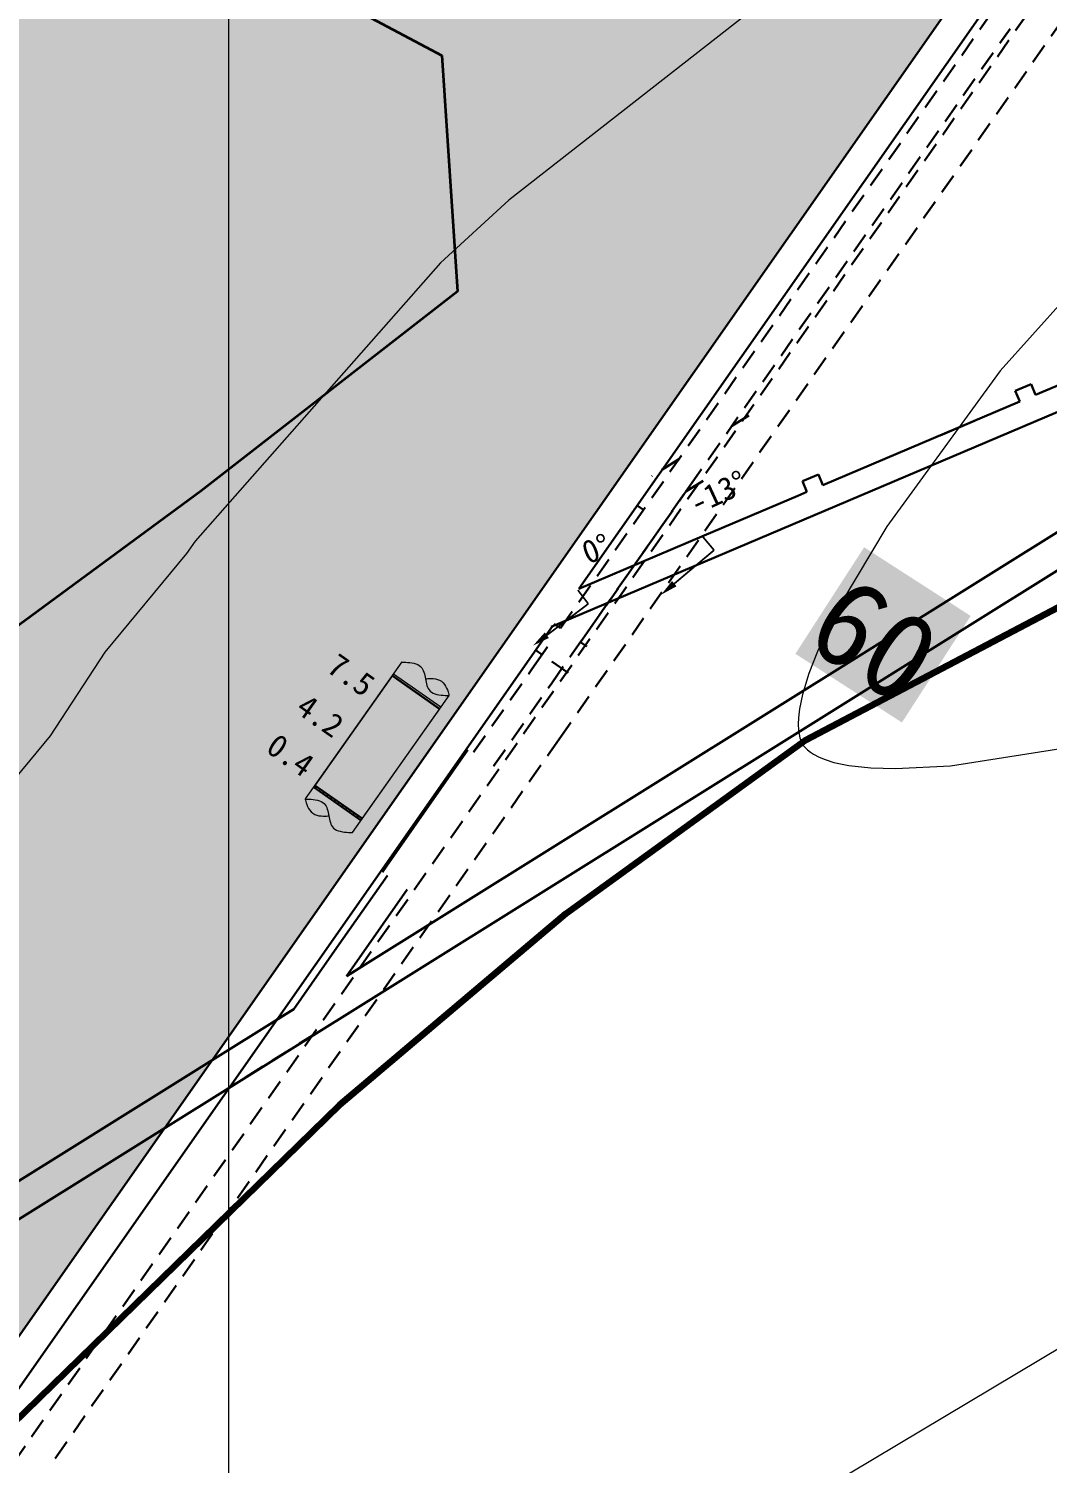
# Model space of a CAD drawing. Header units: inches. Extents: x 36473197 to 36486087, y 3899343 to 3911260.
# Drawn here: x 36479965.4 to 36480141.7, y 3904610.9 to 3904859.2 of the extents above; entities that cross this region are included whole.
import ezdxf

# ---------------------------------------------------------------- set-up
doc = ezdxf.new("R2010")
doc.units = ezdxf.units.IN
doc.header["$MEASUREMENT"] = 0
doc.linetypes.add('虚线', pattern=[0.0045, 0.00175, -0.001, 0.00175])
doc.layers.get('0').update_dxf_attribs({"lineweight": 0})
doc.layers.get('Defpoints').update_dxf_attribs({"lineweight": 0})
for name, color, linetype, lineweight in [('2022年生产接续', 7, 'Continuous', 0), ('4煤底板等值线', 7, 'Continuous', 0), ('4煤底板等值线注记', 7, 'Continuous', 0), ('向北背斜轴', 7, 'Continuous', 0), ('四盘区泄水巷设计', 7, 'Continuous', 0), ('四盘区辅运巷', 7, 'Continuous', 0), ('小柱状', 7, 'Continuous', 0), ('居民地', 7, 'Continuous', 0), ('巷道', 7, 'Continuous', 0), ('经纬网', 7, 'Continuous', 0), ('西区开拓设计', 7, 'Continuous', 0), ('采掘图', 7, 'Continuous', 0), ('采空区', 7, 'Continuous', 0)]:
    doc.layers.add(name, color=color, linetype=linetype, lineweight=lineweight)
doc.styles.add('仿宋', font='simfang.ttf')
doc.styles.add('宋体', font='SIMSUN.TTC')
doc.styles.add('黑体', font='simhei.ttf')
doc.dimstyles.get("Standard").update_dxf_attribs({"dimtxt": 30, "dimasz": 20, "dimexe": 0.18, "dimexo": 0.0625, "dimgap": 0.09, "dimtad": 1, "dimdec": 0, "dimzin": 0, "dimdsep": 46, "dimtxsty": '仿宋', "dimcen": 0.09, "dimclrd": 150, "dimclre": 150, "dimadec": 0, "dimazin": 0, "dimtfac": 1, "dimtdec": 0, "dimtofl": 0, "dimtmove": 0, "dimatfit": 3, "dimfxl": 1, "dimtolj": 1, "dimtzin": 0, "dimlwd": 0, "dimarcsym": 0})

# ---------------------------------------------------------------- blocks, each defined once
blk = doc.blocks.new('变坡点1_1_1_1')
for points in [[(-3.56, -8.61), (-4.75, -8.45)], [(-4.75, -8.45), (-4.55, -11.5), (-3.56, -8.61)]]:
    blk.add_hatch(color=0).paths.add_polyline_path(points, flags=17)
at = {"color": 0, "const_width": 0.3}
for points in [[(-4.16, -8.53), (-2.97, 0.39)], [(-2.97, 0.39), (0, 0)]]:
    blk.add_lwpolyline(points, dxfattribs=at)
blk = doc.blocks.new('*D204')
at = {"layer": 'Defpoints', "color": 0, "transparency": 16777216}
for p in [(36476925.52, 3911082.36), (36486060.15, 3904950.04), (36485936.09, 3904772.87)]:
    blk.add_point(p, dxfattribs=at)
at = {"layer": '四盘区辅运巷', "color": 150, "lineweight": -2, "transparency": 16777216}
for p, q in [((36476925.55, 3911082.41), (36477049.68, 3911259.68)), ((36485936.12, 3904772.92), (36486060.25, 3904950.19))]:
    blk.add_line(p, q, dxfattribs=at)
at = {"layer": '四盘区辅运巷', "color": 150, "lineweight": 0, "transparency": 16777216}
blk.add_line((36477065.96, 3911248.06), (36486043.76, 3904961.51), dxfattribs=at)
at = {"layer": '四盘区辅运巷', "color": 150, "transparency": 16777216}
for points in [[(36477067.87, 3911250.79), (36477064.05, 3911245.33), (36477049.58, 3911259.53)], [(36486045.68, 3904964.24), (36486041.85, 3904958.78), (36486060.15, 3904950.04)]]:
    blk.add_solid(points, dxfattribs=at)
at = {"layer": '四盘区辅运巷', "color": 0, "transparency": 16777216, "insert": (36481563.62, 3908117.29), "char_height": 30, "attachment_point": 5, "rotation": 324.9991, "style": '仿宋'}
blk.add_mtext('\\A1;1100', dxfattribs=at)

msp = doc.modelspace()

# ---------------------------------------------------------------- hatches: boundary and pattern name
at = {"layer": '4煤底板等值线注记', "true_color": 0xffffff}
msp.add_hatch(color=7, dxfattribs=at).paths.add_polyline_path([(36480098.11, 3904751.02), (36480110, 3904769.46), (36480128.44, 3904757.57), (36480116.55, 3904739.13)], flags=17)
at = {"layer": '小柱状'}
msp.add_hatch(color=7, dxfattribs=at).paths.add_polyline_path([(36480015, 3904728.31), (36480023.18, 3904722.55), (36480036.55, 3904741.5), (36480028.37, 3904747.27)], flags=17)
at = {"layer": '小柱状', "lineweight": 0}
h = msp.add_hatch(dxfattribs=at)
h.set_pattern_fill('细粒砂岩_1', color=256, scale=100, angle=-35, style=0, pattern_type=2)
h.set_pattern_definition([(145, (36480028.5835, 3904741.4096), (-0.344146, -0.49149), [0.007222, -0.592778]), (145, (36480028.5877, 3904741.4079), (-0.344146, -0.49149), [0.016, -0.584]), (145, (36480028.5903, 3904741.4073), (-0.344146, -0.49149), [0.021, -0.579]), (145, (36480028.59274, 3904741.4068), (-0.344146, -0.49149), [0.02552, -0.57448]), (145, (36480028.5944, 3904741.4069), (-0.344146, -0.49149), [0.02812, -0.57188]), (145, (36480028.596, 3904741.40696), (-0.344146, -0.49149), [0.03072, -0.56928]), (145, (36480028.59765, 3904741.40704), (-0.344146, -0.49149), [0.03332, -0.56668]), (145, (36480028.5992, 3904741.4072), (-0.344146, -0.49149), [0.035708, -0.564292]), (145, (36480028.6004, 3904741.40755), (-0.344146, -0.49149), [0.037246, -0.562754]), (145, (36480028.6016, 3904741.4079), (-0.344146, -0.49149), [0.038785, -0.561215]), (145, (36480028.6028, 3904741.4083), (-0.344146, -0.49149), [0.040323, -0.559677]), (145, (36480028.604, 3904741.4087), (-0.344146, -0.49149), [0.04186, -0.55814]), (145, (36480028.6052, 3904741.40906), (-0.344146, -0.49149), [9e-17, -0.6]), (145, (36480028.6052, 3904741.40906), (-0.344146, -0.49149), [0.0434, -0.5566]), (145, (36480028.6061, 3904741.40965), (-0.344146, -0.49149), [0.0442, -0.5558]), (145, (36480028.607, 3904741.41024), (-0.344146, -0.49149), [0.045, -0.555]), (145, (36480028.6079, 3904741.4108), (-0.344146, -0.49149), [0.0458, -0.5542]), (145, (36480028.6088, 3904741.4114), (-0.344146, -0.49149), [0.0466, -0.5534]), (145, (36480028.6097, 3904741.412), (-0.344146, -0.49149), [0.0474, -0.5526]), (145, (36480028.61063, 3904741.4126), (-0.344146, -0.49149), [4e-17, -0.6]), (145, (36480028.61063, 3904741.4126), (-0.344146, -0.49149), [0.0482, -0.5518]), (145, (36480028.6113, 3904741.41334), (-0.344146, -0.49149), [0.048477, -0.551523]), (145, (36480028.612, 3904741.4141), (-0.344146, -0.49149), [0.048754, -0.551246]), (145, (36480028.6127, 3904741.4148), (-0.344146, -0.49149), [0.04903, -0.55097]), (145, (36480028.6134, 3904741.41556), (-0.344146, -0.49149), [0.049308, -0.550692]), (145, (36480028.61407, 3904741.4163), (-0.344146, -0.49149), [0.049585, -0.550415]), (145, (36480028.61475, 3904741.41704), (-0.344146, -0.49149), [0.04986, -0.55014]), (145, (36480028.6153, 3904741.41786), (-0.344146, -0.49149), [0.04986, -0.55014]), (145, (36480028.6158, 3904741.41876), (-0.344146, -0.49149), [0.049585, -0.550415]), (145, (36480028.61625, 3904741.41965), (-0.344146, -0.49149), [0.049308, -0.550692]), (145, (36480028.6167, 3904741.42055), (-0.344146, -0.49149), [0.04903, -0.55097]), (145, (36480028.61717, 3904741.42145), (-0.344146, -0.49149), [0.048754, -0.551246]), (145, (36480028.6176, 3904741.42235), (-0.344146, -0.49149), [0.048477, -0.551523]), (145, (36480028.6181, 3904741.42325), (-0.344146, -0.49149), [0.0482, -0.5518]), (145, (36480028.5786, 3904741.4509), (-0.344146, -0.49149), [4e-17, -0.6]), (145, (36480028.61833, 3904741.4243), (-0.344146, -0.49149), [0.0474, -0.5526]), (145, (36480028.6186, 3904741.42535), (-0.344146, -0.49149), [0.0466, -0.5534]), (145, (36480028.6188, 3904741.4264), (-0.344146, -0.49149), [0.0458, -0.5542]), (145, (36480028.6191, 3904741.42744), (-0.344146, -0.49149), [0.045, -0.555]), (145, (36480028.6193, 3904741.4285), (-0.344146, -0.49149), [0.0442, -0.5558]), (145, (36480028.61956, 3904741.42954), (-0.344146, -0.49149), [0.0434, -0.5566]), (145, (36480028.584, 3904741.45443), (-0.344146, -0.49149), [0, -0.6]), (145, (36480028.6195, 3904741.4308), (-0.344146, -0.49149), [0.04186, -0.55814]), (145, (36480028.61945, 3904741.43206), (-0.344146, -0.49149), [0.040323, -0.559677]), (145, (36480028.6194, 3904741.4333), (-0.344146, -0.49149), [0.038785, -0.561215]), (145, (36480028.61934, 3904741.4346), (-0.344146, -0.49149), [0.037246, -0.562754]), (145, (36480028.6193, 3904741.43584), (-0.344146, -0.49149), [0.035708, -0.564292]), (145, (36480028.6189, 3904741.43735), (-0.344146, -0.49149), [0.03332, -0.56668]), (145, (36480028.6184, 3904741.4389), (-0.344146, -0.49149), [0.03072, -0.56928]), (145, (36480028.6179, 3904741.4405), (-0.344146, -0.49149), [0.02812, -0.57188]), (145, (36480028.6174, 3904741.44204), (-0.344146, -0.49149), [0.02552, -0.57448]), (145, (36480028.6161, 3904741.44416), (-0.344146, -0.49149), [0.021, -0.579]), (145, (36480028.61465, 3904741.4464), (-0.344146, -0.49149), [0.016, -0.584]), (145, (36480028.6127, 3904741.44875), (-0.344146, -0.49149), [0.01011, -0.58989]), (145, (36480028.52257, 3904741.4495), (-0.344146, -0.49149), [0.007222, -0.592778]), (145, (36480028.52674, 3904741.4478), (-0.344146, -0.49149), [0.016, -0.584]), (145, (36480028.52936, 3904741.44717), (-0.344146, -0.49149), [0.021, -0.579]), (145, (36480028.5318, 3904741.4467), (-0.344146, -0.49149), [0.02552, -0.57448]), (145, (36480028.5334, 3904741.44676), (-0.344146, -0.49149), [0.02812, -0.57188]), (145, (36480028.53506, 3904741.44684), (-0.344146, -0.49149), [0.03072, -0.56928]), (145, (36480028.5367, 3904741.4469), (-0.344146, -0.49149), [0.03332, -0.56668]), (145, (36480028.53825, 3904741.44704), (-0.344146, -0.49149), [0.035708, -0.564292]), (145, (36480028.53945, 3904741.4474), (-0.344146, -0.49149), [0.037246, -0.562754]), (145, (36480028.54066, 3904741.4478), (-0.344146, -0.49149), [0.038785, -0.561215]), (145, (36480028.54186, 3904741.4482), (-0.344146, -0.49149), [0.040323, -0.559677]), (145, (36480028.54307, 3904741.44856), (-0.344146, -0.49149), [0.04186, -0.55814]), (145, (36480028.54427, 3904741.44893), (-0.344146, -0.49149), [2e-17, -0.6]), (145, (36480028.54427, 3904741.44893), (-0.344146, -0.49149), [0.0434, -0.5566]), (145, (36480028.5452, 3904741.4495), (-0.344146, -0.49149), [0.0442, -0.5558]), (145, (36480028.5461, 3904741.4501), (-0.344146, -0.49149), [0.045, -0.555]), (145, (36480028.547, 3904741.4507), (-0.344146, -0.49149), [0.0458, -0.5542]), (145, (36480028.5479, 3904741.4513), (-0.344146, -0.49149), [0.0466, -0.5534]), (145, (36480028.5488, 3904741.4519), (-0.344146, -0.49149), [0.0474, -0.5526]), (145, (36480028.5497, 3904741.4525), (-0.344146, -0.49149), [2e-17, -0.6]), (145, (36480028.5497, 3904741.4525), (-0.344146, -0.49149), [0.0482, -0.5518]), (145, (36480028.55036, 3904741.4532), (-0.344146, -0.49149), [0.048477, -0.551523]), (145, (36480028.55105, 3904741.45395), (-0.344146, -0.49149), [0.048754, -0.551246]), (145, (36480028.55174, 3904741.4547), (-0.344146, -0.49149), [0.04903, -0.55097]), (145, (36480028.5524, 3904741.45543), (-0.344146, -0.49149), [0.049308, -0.550692]), (145, (36480028.5531, 3904741.45617), (-0.344146, -0.49149), [0.049585, -0.550415]), (145, (36480028.5538, 3904741.4569), (-0.344146, -0.49149), [0.04986, -0.55014]), (145, (36480028.5544, 3904741.4577), (-0.344146, -0.49149), [0.04986, -0.55014]), (145, (36480028.55483, 3904741.4586), (-0.344146, -0.49149), [0.049585, -0.550415]), (145, (36480028.5553, 3904741.4595), (-0.344146, -0.49149), [0.049308, -0.550692]), (145, (36480028.55575, 3904741.4604), (-0.344146, -0.49149), [0.04903, -0.55097]), (145, (36480028.5562, 3904741.4613), (-0.344146, -0.49149), [0.048754, -0.551246]), (145, (36480028.5567, 3904741.4622), (-0.344146, -0.49149), [0.048477, -0.551523]), (145, (36480028.55713, 3904741.4631), (-0.344146, -0.49149), [0.0482, -0.5518]), (145, (36480028.51765, 3904741.49077), (-0.344146, -0.49149), [0, -0.6]), (145, (36480028.5574, 3904741.46417), (-0.344146, -0.49149), [0.0474, -0.5526]), (145, (36480028.5576, 3904741.4652), (-0.344146, -0.49149), [0.0466, -0.5534]), (145, (36480028.5579, 3904741.46627), (-0.344146, -0.49149), [0.0458, -0.5542]), (145, (36480028.5581, 3904741.4673), (-0.344146, -0.49149), [0.045, -0.555]), (145, (36480028.55836, 3904741.46836), (-0.344146, -0.49149), [0.0442, -0.5558]), (145, (36480028.5586, 3904741.4694), (-0.344146, -0.49149), [0.0434, -0.5566]), (145, (36480028.52306, 3904741.4943), (-0.344146, -0.49149), [4e-17, -0.6]), (145, (36480028.55855, 3904741.4707), (-0.344146, -0.49149), [0.04186, -0.55814]), (145, (36480028.5585, 3904741.47193), (-0.344146, -0.49149), [0.040323, -0.559677]), (145, (36480028.55844, 3904741.4732), (-0.344146, -0.49149), [0.038785, -0.561215]), (145, (36480028.5584, 3904741.47445), (-0.344146, -0.49149), [0.037246, -0.562754]), (145, (36480028.5583, 3904741.4757), (-0.344146, -0.49149), [0.035708, -0.564292]), (145, (36480028.5579, 3904741.4772), (-0.344146, -0.49149), [0.03332, -0.56668]), (145, (36480028.55743, 3904741.4788), (-0.344146, -0.49149), [0.03072, -0.56928]), (145, (36480028.55694, 3904741.48035), (-0.344146, -0.49149), [0.02812, -0.57188]), (145, (36480028.55645, 3904741.4819), (-0.344146, -0.49149), [0.02552, -0.57448]), (145, (36480028.55517, 3904741.484), (-0.344146, -0.49149), [0.021, -0.579]), (145, (36480028.5537, 3904741.4863), (-0.344146, -0.49149), [0.016, -0.584]), (145, (36480028.55174, 3904741.4886), (-0.344146, -0.49149), [0.01011, -0.58989]), (145, (36480028.46073, 3904741.4956), (-0.344146, -0.49149), [0.007222, -0.592778]), (145, (36480028.4649, 3904741.4939), (-0.344146, -0.49149), [0.016, -0.584]), (145, (36480028.4675, 3904741.4933), (-0.344146, -0.49149), [0.021, -0.579]), (145, (36480028.46995, 3904741.4928), (-0.344146, -0.49149), [0.02552, -0.57448]), (145, (36480028.4716, 3904741.49287), (-0.344146, -0.49149), [0.02812, -0.57188]), (145, (36480028.4732, 3904741.49294), (-0.344146, -0.49149), [0.03072, -0.56928]), (145, (36480028.47486, 3904741.493), (-0.344146, -0.49149), [0.03332, -0.56668]), (145, (36480028.4764, 3904741.49315), (-0.344146, -0.49149), [0.035708, -0.564292]), (145, (36480028.4776, 3904741.4935), (-0.344146, -0.49149), [0.037246, -0.562754]), (145, (36480028.4788, 3904741.4939), (-0.344146, -0.49149), [0.038785, -0.561215]), (145, (36480028.48, 3904741.4943), (-0.344146, -0.49149), [0.040323, -0.559677]), (145, (36480028.4812, 3904741.49466), (-0.344146, -0.49149), [0.04186, -0.55814]), (145, (36480028.48243, 3904741.49504), (-0.344146, -0.49149), [0, -0.6]), (145, (36480028.48243, 3904741.49504), (-0.344146, -0.49149), [0.0434, -0.5566]), (145, (36480028.48333, 3904741.4956), (-0.344146, -0.49149), [0.0442, -0.5558]), (145, (36480028.48423, 3904741.4962), (-0.344146, -0.49149), [0.045, -0.555]), (145, (36480028.48514, 3904741.4968), (-0.344146, -0.49149), [0.0458, -0.5542]), (145, (36480028.48604, 3904741.4974), (-0.344146, -0.49149), [0.0466, -0.5534]), (145, (36480028.48694, 3904741.498), (-0.344146, -0.49149), [0.0474, -0.5526]), (145, (36480028.48784, 3904741.4986), (-0.344146, -0.49149), [3e-17, -0.6]), (145, (36480028.48784, 3904741.4986), (-0.344146, -0.49149), [0.0482, -0.5518]), (145, (36480028.4885, 3904741.4993), (-0.344146, -0.49149), [0.048477, -0.551523]), (145, (36480028.4892, 3904741.50006), (-0.344146, -0.49149), [0.048754, -0.551246]), (145, (36480028.4899, 3904741.5008), (-0.344146, -0.49149), [0.04903, -0.55097]), (145, (36480028.4906, 3904741.50154), (-0.344146, -0.49149), [0.049308, -0.550692]), (145, (36480028.4913, 3904741.5023), (-0.344146, -0.49149), [0.049585, -0.550415]), (145, (36480028.49196, 3904741.503), (-0.344146, -0.49149), [0.04986, -0.55014]), (145, (36480028.49253, 3904741.50384), (-0.344146, -0.49149), [0.04986, -0.55014]), (145, (36480028.493, 3904741.50473), (-0.344146, -0.49149), [0.049585, -0.550415]), (145, (36480028.49346, 3904741.50563), (-0.344146, -0.49149), [0.049308, -0.550692]), (145, (36480028.4939, 3904741.50653), (-0.344146, -0.49149), [0.04903, -0.55097]), (145, (36480028.4944, 3904741.5074), (-0.344146, -0.49149), [0.048754, -0.551246]), (145, (36480028.49484, 3904741.5083), (-0.344146, -0.49149), [0.048477, -0.551523]), (145, (36480028.4953, 3904741.5092), (-0.344146, -0.49149), [0.0482, -0.5518]), (145, (36480028.4558, 3904741.5369), (-0.344146, -0.49149), [3e-17, -0.6]), (145, (36480028.49554, 3904741.5103), (-0.344146, -0.49149), [0.0474, -0.5526]), (145, (36480028.4958, 3904741.5113), (-0.344146, -0.49149), [0.0466, -0.5534]), (145, (36480028.49603, 3904741.5124), (-0.344146, -0.49149), [0.0458, -0.5542]), (145, (36480028.4963, 3904741.5134), (-0.344146, -0.49149), [0.045, -0.555]), (145, (36480028.4965, 3904741.51447), (-0.344146, -0.49149), [0.0442, -0.5558]), (145, (36480028.4968, 3904741.5155), (-0.344146, -0.49149), [0.0434, -0.5566]), (145, (36480028.4612, 3904741.5404), (-0.344146, -0.49149), [3e-17, -0.6]), (145, (36480028.4967, 3904741.5168), (-0.344146, -0.49149), [0.04186, -0.55814]), (145, (36480028.49666, 3904741.51804), (-0.344146, -0.49149), [0.040323, -0.559677]), (145, (36480028.4966, 3904741.5193), (-0.344146, -0.49149), [0.038785, -0.561215]), (145, (36480028.49655, 3904741.52056), (-0.344146, -0.49149), [0.037246, -0.562754]), (145, (36480028.4965, 3904741.5218), (-0.344146, -0.49149), [0.035708, -0.564292]), (145, (36480028.4961, 3904741.5233), (-0.344146, -0.49149), [0.03332, -0.56668]), (145, (36480028.4956, 3904741.5249), (-0.344146, -0.49149), [0.03072, -0.56928]), (145, (36480028.4951, 3904741.52645), (-0.344146, -0.49149), [0.02812, -0.57188]), (145, (36480028.4946, 3904741.528), (-0.344146, -0.49149), [0.02552, -0.57448]), (145, (36480028.49333, 3904741.53013), (-0.344146, -0.49149), [0.021, -0.579]), (145, (36480028.49186, 3904741.5324), (-0.344146, -0.49149), [0.016, -0.584]), (145, (36480028.4899, 3904741.53473), (-0.344146, -0.49149), [0.01011, -0.58989]), (145, (36480028.1657, 3904741.33593), (-0.344146, -0.49149), [0.007222, -0.592778]), (145, (36480028.1699, 3904741.33424), (-0.344146, -0.49149), [0.016, -0.584]), (145, (36480028.1725, 3904741.3336), (-0.344146, -0.49149), [0.021, -0.579]), (145, (36480028.1749, 3904741.33314), (-0.344146, -0.49149), [0.02552, -0.57448]), (145, (36480028.17656, 3904741.3332), (-0.344146, -0.49149), [0.02812, -0.57188]), (145, (36480028.1782, 3904741.3333), (-0.344146, -0.49149), [0.03072, -0.56928]), (145, (36480028.17983, 3904741.33336), (-0.344146, -0.49149), [0.03332, -0.56668]), (145, (36480028.1814, 3904741.3335), (-0.344146, -0.49149), [0.035708, -0.564292]), (145, (36480028.1826, 3904741.3339), (-0.344146, -0.49149), [0.037246, -0.562754]), (145, (36480028.1838, 3904741.33425), (-0.344146, -0.49149), [0.038785, -0.561215]), (145, (36480028.185, 3904741.33463), (-0.344146, -0.49149), [0.040323, -0.559677]), (145, (36480028.1862, 3904741.335), (-0.344146, -0.49149), [0.04186, -0.55814]), (145, (36480028.1874, 3904741.3354), (-0.344146, -0.49149), [1e-17, -0.6]), (145, (36480028.1874, 3904741.3354), (-0.344146, -0.49149), [0.0434, -0.5566]), (145, (36480028.1883, 3904741.336), (-0.344146, -0.49149), [0.0442, -0.5558]), (145, (36480028.1892, 3904741.33657), (-0.344146, -0.49149), [0.045, -0.555]), (145, (36480028.1901, 3904741.33716), (-0.344146, -0.49149), [0.0458, -0.5542]), (145, (36480028.191, 3904741.33775), (-0.344146, -0.49149), [0.0466, -0.5534]), (145, (36480028.1919, 3904741.33834), (-0.344146, -0.49149), [0.0474, -0.5526]), (145, (36480028.1928, 3904741.3389), (-0.344146, -0.49149), [0, -0.6]), (145, (36480028.1928, 3904741.3389), (-0.344146, -0.49149), [0.0482, -0.5518]), (145, (36480028.1935, 3904741.33967), (-0.344146, -0.49149), [0.048477, -0.551523]), (145, (36480028.1942, 3904741.3404), (-0.344146, -0.49149), [0.048754, -0.551246]), (145, (36480028.1949, 3904741.34115), (-0.344146, -0.49149), [0.04903, -0.55097]), (145, (36480028.19556, 3904741.3419), (-0.344146, -0.49149), [0.049308, -0.550692]), (145, (36480028.19625, 3904741.3426), (-0.344146, -0.49149), [0.049585, -0.550415]), (145, (36480028.19693, 3904741.34336), (-0.344146, -0.49149), [0.04986, -0.55014]), (145, (36480028.1975, 3904741.3442), (-0.344146, -0.49149), [0.04986, -0.55014]), (145, (36480028.19797, 3904741.3451), (-0.344146, -0.49149), [0.049585, -0.550415]), (145, (36480028.1984, 3904741.346), (-0.344146, -0.49149), [0.049308, -0.550692]), (145, (36480028.1989, 3904741.3469), (-0.344146, -0.49149), [0.04903, -0.55097]), (145, (36480028.19935, 3904741.3478), (-0.344146, -0.49149), [0.048754, -0.551246]), (145, (36480028.1998, 3904741.3487), (-0.344146, -0.49149), [0.048477, -0.551523]), (145, (36480028.20027, 3904741.3496), (-0.344146, -0.49149), [0.0482, -0.5518]), (145, (36480028.1608, 3904741.3772), (-0.344146, -0.49149), [2e-17, -0.6]), (145, (36480028.2005, 3904741.3506), (-0.344146, -0.49149), [0.0474, -0.5526]), (145, (36480028.20076, 3904741.3517), (-0.344146, -0.49149), [0.0466, -0.5534]), (145, (36480028.201, 3904741.3527), (-0.344146, -0.49149), [0.0458, -0.5542]), (145, (36480028.20125, 3904741.35377), (-0.344146, -0.49149), [0.045, -0.555]), (145, (36480028.2015, 3904741.3548), (-0.344146, -0.49149), [0.0442, -0.5558]), (145, (36480028.20174, 3904741.35587), (-0.344146, -0.49149), [0.0434, -0.5566]), (145, (36480028.1662, 3904741.38076), (-0.344146, -0.49149), [4e-17, -0.6]), (145, (36480028.2017, 3904741.3571), (-0.344146, -0.49149), [0.04186, -0.55814]), (145, (36480028.20163, 3904741.3584), (-0.344146, -0.49149), [0.040323, -0.559677]), (145, (36480028.2016, 3904741.35965), (-0.344146, -0.49149), [0.038785, -0.561215]), (145, (36480028.2015, 3904741.3609), (-0.344146, -0.49149), [0.037246, -0.562754]), (145, (36480028.20146, 3904741.36217), (-0.344146, -0.49149), [0.035708, -0.564292]), (145, (36480028.20106, 3904741.3637), (-0.344146, -0.49149), [0.03332, -0.56668]), (145, (36480028.20057, 3904741.36524), (-0.344146, -0.49149), [0.03072, -0.56928]), (145, (36480028.2001, 3904741.3668), (-0.344146, -0.49149), [0.02812, -0.57188]), (145, (36480028.1996, 3904741.36837), (-0.344146, -0.49149), [0.02552, -0.57448]), (145, (36480028.1983, 3904741.3705), (-0.344146, -0.49149), [0.021, -0.579]), (145, (36480028.19683, 3904741.37274), (-0.344146, -0.49149), [0.016, -0.584]), (145, (36480028.1949, 3904741.3751), (-0.344146, -0.49149), [0.01011, -0.58989]), (145, (36480028.10475, 3904741.3758), (-0.344146, -0.49149), [0.007222, -0.592778]), (145, (36480028.1089, 3904741.3741), (-0.344146, -0.49149), [0.016, -0.584]), (145, (36480028.11154, 3904741.3735), (-0.344146, -0.49149), [0.021, -0.579]), (145, (36480028.11397, 3904741.373), (-0.344146, -0.49149), [0.02552, -0.57448]), (145, (36480028.1156, 3904741.3731), (-0.344146, -0.49149), [0.02812, -0.57188]), (145, (36480028.11724, 3904741.37316), (-0.344146, -0.49149), [0.03072, -0.56928]), (145, (36480028.1189, 3904741.37324), (-0.344146, -0.49149), [0.03332, -0.56668]), (145, (36480028.12043, 3904741.3734), (-0.344146, -0.49149), [0.035708, -0.564292]), (145, (36480028.12164, 3904741.37375), (-0.344146, -0.49149), [0.037246, -0.562754]), (145, (36480028.12284, 3904741.3741), (-0.344146, -0.49149), [0.038785, -0.561215]), (145, (36480028.12404, 3904741.3745), (-0.344146, -0.49149), [0.040323, -0.559677]), (145, (36480028.12525, 3904741.3749), (-0.344146, -0.49149), [0.04186, -0.55814]), (145, (36480028.12645, 3904741.37526), (-0.344146, -0.49149), [0, -0.6]), (145, (36480028.12645, 3904741.37526), (-0.344146, -0.49149), [0.0434, -0.5566]), (145, (36480028.12735, 3904741.37585), (-0.344146, -0.49149), [0.0442, -0.5558]), (145, (36480028.12825, 3904741.37644), (-0.344146, -0.49149), [0.045, -0.555]), (145, (36480028.12915, 3904741.377), (-0.344146, -0.49149), [0.0458, -0.5542]), (145, (36480028.13006, 3904741.3776), (-0.344146, -0.49149), [0.0466, -0.5534]), (145, (36480028.13096, 3904741.3782), (-0.344146, -0.49149), [0.0474, -0.5526]), (145, (36480028.13186, 3904741.3788), (-0.344146, -0.49149), [2e-17, -0.6]), (145, (36480028.13186, 3904741.3788), (-0.344146, -0.49149), [0.0482, -0.5518]), (145, (36480028.13255, 3904741.37954), (-0.344146, -0.49149), [0.048477, -0.551523]), (145, (36480028.13323, 3904741.3803), (-0.344146, -0.49149), [0.048754, -0.551246]), (145, (36480028.1339, 3904741.381), (-0.344146, -0.49149), [0.04903, -0.55097]), (145, (36480028.1346, 3904741.38176), (-0.344146, -0.49149), [0.049308, -0.550692]), (145, (36480028.1353, 3904741.3825), (-0.344146, -0.49149), [0.049585, -0.550415]), (145, (36480028.136, 3904741.38324), (-0.344146, -0.49149), [0.04986, -0.55014]), (145, (36480028.13655, 3904741.38406), (-0.344146, -0.49149), [0.04986, -0.55014]), (145, (36480028.137, 3904741.38495), (-0.344146, -0.49149), [0.049585, -0.550415]), (145, (36480028.1375, 3904741.38585), (-0.344146, -0.49149), [0.049308, -0.550692]), (145, (36480028.13793, 3904741.38675), (-0.344146, -0.49149), [0.04903, -0.55097]), (145, (36480028.1384, 3904741.38765), (-0.344146, -0.49149), [0.048754, -0.551246]), (145, (36480028.13885, 3904741.38855), (-0.344146, -0.49149), [0.048477, -0.551523]), (145, (36480028.1393, 3904741.38945), (-0.344146, -0.49149), [0.0482, -0.5518]), (145, (36480028.09983, 3904741.4171), (-0.344146, -0.49149), [2e-17, -0.6]), (145, (36480028.13956, 3904741.3905), (-0.344146, -0.49149), [0.0474, -0.5526]), (145, (36480028.1398, 3904741.39154), (-0.344146, -0.49149), [0.0466, -0.5534]), (145, (36480028.14005, 3904741.3926), (-0.344146, -0.49149), [0.0458, -0.5542]), (145, (36480028.1403, 3904741.39364), (-0.344146, -0.49149), [0.045, -0.555]), (145, (36480028.14054, 3904741.3947), (-0.344146, -0.49149), [0.0442, -0.5558]), (145, (36480028.1408, 3904741.39574), (-0.344146, -0.49149), [0.0434, -0.5566]), (145, (36480028.10524, 3904741.42063), (-0.344146, -0.49149), [2e-17, -0.6]), (145, (36480028.14073, 3904741.397), (-0.344146, -0.49149), [0.04186, -0.55814]), (145, (36480028.1407, 3904741.39826), (-0.344146, -0.49149), [0.040323, -0.559677]), (145, (36480028.1406, 3904741.3995), (-0.344146, -0.49149), [0.038785, -0.561215]), (145, (36480028.14056, 3904741.4008), (-0.344146, -0.49149), [0.037246, -0.562754]), (145, (36480028.1405, 3904741.40204), (-0.344146, -0.49149), [0.035708, -0.564292]), (145, (36480028.1401, 3904741.40354), (-0.344146, -0.49149), [0.03332, -0.56668]), (145, (36480028.1396, 3904741.4051), (-0.344146, -0.49149), [0.03072, -0.56928]), (145, (36480028.1391, 3904741.4067), (-0.344146, -0.49149), [0.02812, -0.57188]), (145, (36480028.1386, 3904741.40824), (-0.344146, -0.49149), [0.02552, -0.57448]), (145, (36480028.13735, 3904741.41035), (-0.344146, -0.49149), [0.021, -0.579]), (145, (36480028.1359, 3904741.4126), (-0.344146, -0.49149), [0.016, -0.584]), (145, (36480028.1339, 3904741.41495), (-0.344146, -0.49149), [0.01011, -0.58989]), (145, (36480028.0429, 3904741.4219), (-0.344146, -0.49149), [0.007222, -0.592778]), (145, (36480028.0471, 3904741.4202), (-0.344146, -0.49149), [0.016, -0.584]), (145, (36480028.0497, 3904741.4196), (-0.344146, -0.49149), [0.021, -0.579]), (145, (36480028.0521, 3904741.4191), (-0.344146, -0.49149), [0.02552, -0.57448]), (145, (36480028.05377, 3904741.4192), (-0.344146, -0.49149), [0.02812, -0.57188]), (145, (36480028.0554, 3904741.41927), (-0.344146, -0.49149), [0.03072, -0.56928]), (145, (36480028.05704, 3904741.41934), (-0.344146, -0.49149), [0.03332, -0.56668]), (145, (36480028.0586, 3904741.4195), (-0.344146, -0.49149), [0.035708, -0.564292]), (145, (36480028.0598, 3904741.41986), (-0.344146, -0.49149), [0.037246, -0.562754]), (145, (36480028.061, 3904741.42023), (-0.344146, -0.49149), [0.038785, -0.561215]), (145, (36480028.0622, 3904741.4206), (-0.344146, -0.49149), [0.040323, -0.559677]), (145, (36480028.0634, 3904741.421), (-0.344146, -0.49149), [0.04186, -0.55814]), (145, (36480028.0646, 3904741.42137), (-0.344146, -0.49149), [2e-17, -0.6]), (145, (36480028.0646, 3904741.42137), (-0.344146, -0.49149), [0.0434, -0.5566]), (145, (36480028.0655, 3904741.42196), (-0.344146, -0.49149), [0.0442, -0.5558]), (145, (36480028.0664, 3904741.42255), (-0.344146, -0.49149), [0.045, -0.555]), (145, (36480028.0673, 3904741.42314), (-0.344146, -0.49149), [0.0458, -0.5542]), (145, (36480028.0682, 3904741.4237), (-0.344146, -0.49149), [0.0466, -0.5534]), (145, (36480028.0691, 3904741.4243), (-0.344146, -0.49149), [0.0474, -0.5526]), (145, (36480028.07, 3904741.4249), (-0.344146, -0.49149), [0, -0.6]), (145, (36480028.07, 3904741.4249), (-0.344146, -0.49149), [0.0482, -0.5518]), (145, (36480028.0707, 3904741.42565), (-0.344146, -0.49149), [0.048477, -0.551523]), (145, (36480028.0714, 3904741.4264), (-0.344146, -0.49149), [0.048754, -0.551246]), (145, (36480028.0721, 3904741.4271), (-0.344146, -0.49149), [0.04903, -0.55097]), (145, (36480028.07277, 3904741.42786), (-0.344146, -0.49149), [0.049308, -0.550692]), (145, (36480028.07346, 3904741.4286), (-0.344146, -0.49149), [0.049585, -0.550415]), (145, (36480028.07414, 3904741.42934), (-0.344146, -0.49149), [0.04986, -0.55014]), (145, (36480028.0747, 3904741.43016), (-0.344146, -0.49149), [0.04986, -0.55014]), (145, (36480028.0752, 3904741.43106), (-0.344146, -0.49149), [0.049585, -0.550415]), (145, (36480028.07564, 3904741.43196), (-0.344146, -0.49149), [0.049308, -0.550692]), (145, (36480028.0761, 3904741.43286), (-0.344146, -0.49149), [0.04903, -0.55097]), (145, (36480028.07656, 3904741.43376), (-0.344146, -0.49149), [0.048754, -0.551246]), (145, (36480028.077, 3904741.43466), (-0.344146, -0.49149), [0.048477, -0.551523]), (145, (36480028.0775, 3904741.43555), (-0.344146, -0.49149), [0.0482, -0.5518]), (145, (36480028.038, 3904741.4632), (-0.344146, -0.49149), [0, -0.6]), (145, (36480028.0777, 3904741.4366), (-0.344146, -0.49149), [0.0474, -0.5526]), (145, (36480028.07797, 3904741.43765), (-0.344146, -0.49149), [0.0466, -0.5534]), (145, (36480028.0782, 3904741.4387), (-0.344146, -0.49149), [0.0458, -0.5542]), (145, (36480028.07846, 3904741.43975), (-0.344146, -0.49149), [0.045, -0.555]), (145, (36480028.0787, 3904741.4408), (-0.344146, -0.49149), [0.0442, -0.5558]), (145, (36480028.07895, 3904741.44185), (-0.344146, -0.49149), [0.0434, -0.5566]), (145, (36480028.0434, 3904741.46674), (-0.344146, -0.49149), [4e-17, -0.6]), (145, (36480028.0789, 3904741.4431), (-0.344146, -0.49149), [0.04186, -0.55814]), (145, (36480028.07884, 3904741.44437), (-0.344146, -0.49149), [0.040323, -0.559677]), (145, (36480028.0788, 3904741.4456), (-0.344146, -0.49149), [0.038785, -0.561215]), (145, (36480028.0787, 3904741.4469), (-0.344146, -0.49149), [0.037246, -0.562754]), (145, (36480028.0787, 3904741.44815), (-0.344146, -0.49149), [0.035708, -0.564292]), (145, (36480028.07827, 3904741.44965), (-0.344146, -0.49149), [0.03332, -0.56668]), (145, (36480028.0778, 3904741.4512), (-0.344146, -0.49149), [0.03072, -0.56928]), (145, (36480028.0773, 3904741.4528), (-0.344146, -0.49149), [0.02812, -0.57188]), (145, (36480028.0768, 3904741.45435), (-0.344146, -0.49149), [0.02552, -0.57448]), (145, (36480028.0755, 3904741.45646), (-0.344146, -0.49149), [0.021, -0.579]), (145, (36480028.07404, 3904741.4587), (-0.344146, -0.49149), [0.016, -0.584]), (145, (36480028.0721, 3904741.46106), (-0.344146, -0.49149), [0.01011, -0.58989])])
h.paths.add_polyline_path([(36480028.32, 3904747.2), (36480036.5, 3904741.43), (36480036.73, 3904741.76), (36480028.56, 3904747.52)], flags=17)
h = msp.add_hatch(dxfattribs=at)
h.set_pattern_fill('泥岩_1_1', color=256, scale=133.333333, angle=-35, style=0, pattern_type=2)
h.set_pattern_definition([(145, (36480014.5543, 3904722.0227), (-0.45886, -0.65532), [0.266667, -0.533333]), (325, (36480014.8929, 3904722.2739), (0.45886, 0.65532), [0.266667, -0.533333]), (325, (36480014.3959, 3904722.3777), (0.45886, 0.65532), []), (325, (36480014.1665, 3904722.0501), (0.45886, 0.65532), [])])
h.paths.add_polyline_path([(36480014.72, 3904727.91), (36480022.9, 3904722.15), (36480023.13, 3904722.48), (36480014.95, 3904728.24)], flags=17)
at = {"layer": '采空区'}
h = msp.add_hatch(dxfattribs=at)
h.set_pattern_fill('GRAVEL', color=160, scale=105.7901, angle=315, style=0)
h.set_pattern_definition([(148.01184, (36473314.5915, 3905701.285), (-1084.597172, 668.148929), [14.2326, -1409.0277]), (104.96874, (36473302.52, 3905708.825), (324.6044794, -1231.8303788), [24.4235, -2417.9306]), (52.50944, (36473296.2116, 3905732.4196), (-962.331355, -1243.885012), [17.2214, -1704.9166]), (187.27274, (36473263.002, 3905768.459), (2102.0328397, 263.1874473), [22.2411, -2201.8684]), (212.83274, (36473240.94, 3905765.6434), (1158.3555047, 741.3392058), [21.8092, -2159.1096]), (277.27274, (36473222.6146, 3905753.8187), (-263.1874473, 2102.0328397), [22.2411, -2201.8684]), (317.69324, (36473225.43, 3905731.7565), (-1280.6219798, 1170.6976592), [29.4127, -2911.8565]), (352.25434, (36473247.1824, 3905711.959), (2420.6101977, -325.17645), [27.7686, -2749.0955]), (41.42864, (36473274.6976, 3905708.2163), (1207.4330738, 1072.257174), [22.3164, -2209.3282]), (95.23544, (36473291.43, 3905722.983), (97.871316, -1164.383859), [25.4776, -1248.4039]), (142.39644, (36473289.1053, 3905748.3542), (-1366.4368608, 1048.1458982), [32.9481, -3261.8658]), (58.81314, (36473280.145, 3905665.134), (496.519391, 839.493861), [11.2456, -1113.3185]), (91.46824, (36473285.9684, 3905674.7543), (30.423367, -1391.1188315), [21.3947, -2118.0777]), (144.999, (36473285.42, 3905696.14), (-104.18325, -18.3685), [14.961, -134.6488]), (123.19764, (36473296.636, 3905705.639), (300.209131, -484.179015), [8.0568, -797.6166]), (211.80044, (36473292.225, 3905712.38), (294.181173, 159.28875), [11.3939, -558.3032]), (310.96284, (36473282.542, 3905706.377), (263.472196, -275.81238), [18.5058, -598.3512]), (81.56414, (36473294.673, 3905692.402), (-67.44602, -226.73497), [13.3815, -321.1562]), (296.38854, (36473281.5714, 3905772.807), (496.234059, -986.727011), [18.746, -1855.8593]), (350.34524, (36473289.903, 3905756.0144), (-1219.489588, 214.6787046), [15.7269, -1556.9561]), (213.19764, (36473315.51, 3905696.076), (484.179015, 300.209131), [16.1134, -789.56]), (263.60954, (36473302.0264, 3905687.2534), (128.863733, 1096.937817), [18.746, -1855.8593]), (259.44304, (36473216.978, 3905761.419), (116.523425, 557.653236), [18.0774, -885.7936]), (214.77414, (36473213.666, 3905743.647), (1054.173342, 722.9689766), [15.1468, -1499.5369]), (346.80044, (36473211.51, 3905676.666), (557.653113, -116.524019), [16.1134, -789.56]), (297.35304, (36473227.198, 3905672.986), (-655.522998, 1280.9081026), [17.7337, -1755.6316]), (349.44304, (36473202.51, 3905727.715), (-557.653236, 116.523425), [9.0387, -894.8323]), (21.30894, (36473210.408, 3905682.917), (398.364484, 177.657035), [5.3942, -534.0315]), (85.96284, (36473215.434, 3905684.877), (-49.07747, -330.91819), [21.8092, -414.3745]), (106.00804, (36473216.969, 3905706.632), (287.8682655, -1023.463659), [20.2112, -2000.9058]), (223.68914, (36473273.165, 3905704.723), (189.99785, 140.92037), [15.2573, -366.1743]), (273.15624, (36473262.1325, 3905694.1846), (103.8974268, -1807.8518197), [26.6373, -2637.0894]), (340.94444, (36473263.599, 3905667.588), (-802.756619, 288.153284), [10.8917, -1078.284]), (9.999, (36473273.89, 3905664.03), (85.8147, 122.5517), [6.3474, -99.4427]), (40.25544, (36473219.727, 3905709.267), (-655.80883, -545.311972), [14.6968, -1454.9863]), (328.01184, (36473230.9435, 3905718.764), (1084.597172, -668.148929), [28.4652, -1394.7951]), (279.999, (36473255.09, 3905703.68), (122.5517, -85.8147), [27.5054, -78.2847]), (245.30384, (36473259.862, 3905676.597), (545.598409, 1170.411331), [16.7269, -1655.9614]), (174.05364, (36473252.874, 3905661.4), (-435.101397, 30.709156), [15.4033, -754.7603]), (127.64504, (36473237.5534, 3905662.9956), (-1390.8346447, 1795.79545), [25.0791, -2482.838]), (95.42514, (36473222.236, 3905682.8536), (-134.607993, 1372.7503153), [26.532, -2626.6702])])
h.paths.add_polyline_path([(36479305.12, 3904007.54), (36479453.18, 3903903.86), (36480260.46, 3905056.74), (36480110.01, 3905157.1)])

# ---------------------------------------------------------------- linework, layer by layer
at = {"layer": '2022年生产接续', "color": 1, "lineweight": 30, "true_color": 0xff0000}
msp.add_line((36480052.5, 3904748.35), (36480055.22, 3904752.23), dxfattribs=at)
at = {"layer": '4煤底板等值线', "color": 7, "linetype": 'Continuous', "lineweight": 0, "flags": 128}
for points in [[(36480467.39, 3905366.25), (36480466.18, 3905303.44), (36480464.51, 3905289.25), (36480462.55, 3905280.89), (36480457.17, 3905264.46), (36480446.74, 3905240.46), (36480433.59, 3905216.41), (36480372.21, 3905126.97), (36480320.12, 3905064.6), (36480282.18, 3905024.76), (36480139.57, 3904900.71), (36480048.5, 3904829.52), (36480036.72, 3904818.66), (36479994.26, 3904770.5), (36479992.74, 3904768.36), (36479978.62, 3904751.28), (36479969.13, 3904736.8), (36479949.54, 3904713.15), (36479853.49, 3904608.65)], [(36480000.17, 3904545.14), (36480144.7, 3904631.43), (36480183.49, 3904649.91), (36480292.09, 3904686.21), (36480306.26, 3904692.38), (36480349.98, 3904717.62), (36480385.37, 3904732.36), (36480434.98, 3904757.08), (36480645.44, 3904830.62)], [(36480155.95, 3904824.89), (36480133.53, 3904800), (36480113.95, 3904773.07), (36480105.96, 3904759.7), (36480101.92, 3904751.43), (36480100.41, 3904747.59), (36480099.31, 3904743.99), (36480098.8, 3904741.49), (36480098.62, 3904739.93), (36480098.59, 3904738.83), (36480098.64, 3904737.78), (36480098.74, 3904737.12), (36480098.88, 3904736.5), (36480099.03, 3904736.06), (36480099.21, 3904735.64), (36480099.35, 3904735.37), (36480099.53, 3904735.11), (36480099.84, 3904734.76), (36480100.19, 3904734.42), (36480100.7, 3904734.01), (36480101.27, 3904733.64), (36480102.21, 3904733.14), (36480103.25, 3904732.71), (36480104.78, 3904732.23), (36480107.33, 3904731.7), (36480111.16, 3904731.28), (36480115.41, 3904731.15), (36480124.93, 3904731.64), (36480152.49, 3904735.94)]]:
    msp.add_lwpolyline(points, dxfattribs=at)
at = {"layer": '向北背斜轴', "color": 1, "lineweight": 100, "true_color": 0xff0000, "flags": 128}
msp.add_lwpolyline([(36480842.76, 3905435.61), (36480700.41, 3905200.66), (36480661.14, 3905150.37), (36480573.82, 3905056.59), (36480479.2, 3904969.64), (36480378.51, 3904890.14), (36480325.38, 3904854.65), (36480099.79, 3904736.04), (36480058.4, 3904705.99), (36480019.24, 3904672.91), (36479922.22, 3904578.27), (36479636.95, 3904369), (36479610.14, 3904345.79), (36479593.73, 3904329.22), (36479586.18, 3904320.44), (36479575.16, 3904305.07), (36479565.25, 3904288.87), (36479547.82, 3904254.75), (36479532.82, 3904218.9), (36479508.11, 3904143.71), (36479414.51, 3903713.86)], dxfattribs=at)
at = {"layer": '四盘区泄水巷设计', "color": 30, "linetype": '虚线', "lineweight": 30, "ltscale": 2000, "true_color": 0xff8000}
for p, q in [((36480057.48, 3904755.46), (36480681.18, 3905646.19)), ((36480060.92, 3904753.06), (36480135.25, 3904859.21)), ((36480090.04, 3904792.26), (36480087.07, 3904790.4)), ((36480077.96, 3904784.71), (36480073.26, 3904781.77)), ((36480055.94, 3904745.94), (36480079.96, 3904780.24)), ((36480082.13, 3904780.94), (36480079.15, 3904779.08)), ((36480071.82, 3904775.94), (36480070.72, 3904776.71)), ((36480057.48, 3904755.46), (36480056.39, 3904756.23)), ((36480062.02, 3904752.29), (36480060.92, 3904753.06)), ((36480058.81, 3904747.7), (36480053.17, 3904751.65)), ((36480042.43, 3904733.97), (36480052.5, 3904748.35)), ((36480045.87, 3904731.56), (36480055.94, 3904745.94)), ((36480023.48, 3904697.13), (36480020.43, 3904695.22)), ((36480011.31, 3904689.53), (36480008.4, 3904687.71)), ((36480015.27, 3904685.4), (36480000.18, 3904675.97))]:
    msp.add_line(p, q, dxfattribs=at)
at = {"layer": '四盘区泄水巷设计', "color": 30, "linetype": 'Continuous', "lineweight": 30, "true_color": 0xff8000}
for p, q in [((36480458.37, 3904962.27), (36479180.31, 3904163.66)), ((36480213.4, 3904815.8), (36480020.43, 3904695.22)), ((36480123.19, 3904788.83), (36480129.08, 3904791.33)), ((36480123.19, 3904788.83), (36480129.08, 3904791.33)), ((36480011.31, 3904689.53), (36480018.76, 3904700.16)), ((36480020.43, 3904695.22), (36480022.2, 3904697.75)), ((36480011.31, 3904689.53), (36479177.34, 3904168.4))]:
    msp.add_line(p, q, dxfattribs=at)
at = {"layer": '四盘区泄水巷设计', "color": 30, "lineweight": 30, "true_color": 0xff8000}
for p, q in [((36480018.76, 3904700.16), (36480027.51, 3904712.65)), ((36480022.2, 3904697.75), (36480030.95, 3904710.24))]:
    msp.add_line(p, q, dxfattribs=at)
at = {"layer": '四盘区泄水巷设计', "color": 30, "linetype": 'Continuous', "lineweight": 30, "true_color": 0xff8000, "flags": 128}
msp.add_lwpolyline([(36480026.65, 3904713.25), (36480027.4, 3904714.33), (36480041.45, 3904734.39)], dxfattribs=at)
at = {"layer": '小柱状', "color": 7, "linetype": 'Continuous', "lineweight": 0}
for p, q in [((36480013.33, 3904725.94), (36480030.05, 3904749.64)), ((36480021.46, 3904720.11), (36480038.17, 3904743.8))]:
    msp.add_line(p, q, dxfattribs=at)
at = {"layer": '小柱状', "color": 7, "linetype": 'Continuous', "lineweight": 0, "flags": 128}
for points in [[(36480030, 3904749.57), (36480030.05, 3904749.57), (36480030.19, 3904749.57), (36480030.41, 3904749.57), (36480030.69, 3904749.56), (36480031.01, 3904749.54), (36480031.36, 3904749.5), (36480031.73, 3904749.45), (36480032.1, 3904749.37), (36480032.44, 3904749.27), (36480032.76, 3904749.15), (36480033.03, 3904748.99), (36480033.26, 3904748.81), (36480033.44, 3904748.6), (36480033.6, 3904748.36), (36480033.72, 3904748.11), (36480033.82, 3904747.85), (36480033.91, 3904747.57), (36480033.97, 3904747.28), (36480034.03, 3904746.98), (36480034.13, 3904746.39), (36480034.19, 3904746.09), (36480034.26, 3904745.8), (36480034.34, 3904745.53), (36480034.44, 3904745.26), (36480034.57, 3904745.01), (36480034.72, 3904744.78), (36480034.91, 3904744.57), (36480035.13, 3904744.38), (36480035.4, 3904744.22), (36480035.72, 3904744.1), (36480036.07, 3904744), (36480036.43, 3904743.93), (36480036.8, 3904743.87), (36480037.15, 3904743.84), (36480037.48, 3904743.82), (36480037.76, 3904743.81), (36480037.97, 3904743.8), (36480038.12, 3904743.8), (36480038.17, 3904743.8)], [(36480034.08, 3904746.69), (36480034.13, 3904746.69), (36480034.27, 3904746.71), (36480034.49, 3904746.73), (36480034.76, 3904746.75), (36480035.08, 3904746.75), (36480035.43, 3904746.73), (36480035.8, 3904746.68), (36480036.17, 3904746.59), (36480036.52, 3904746.45), (36480036.85, 3904746.27), (36480037.13, 3904746.02), (36480037.38, 3904745.73), (36480037.58, 3904745.42), (36480037.75, 3904745.09), (36480037.89, 3904744.77), (36480038, 3904744.46), (36480038.08, 3904744.2), (36480038.13, 3904743.99), (36480038.16, 3904743.85), (36480038.17, 3904743.8)], [(36480013.28, 3904725.87), (36480013.33, 3904725.87), (36480013.48, 3904725.87), (36480013.69, 3904725.87), (36480013.97, 3904725.86), (36480014.3, 3904725.84), (36480014.65, 3904725.8), (36480015.02, 3904725.75), (36480015.38, 3904725.67), (36480015.73, 3904725.58), (36480016.05, 3904725.45), (36480016.32, 3904725.29), (36480016.54, 3904725.11), (36480016.73, 3904724.9), (36480016.88, 3904724.67), (36480017.01, 3904724.41), (36480017.11, 3904724.15), (36480017.19, 3904723.87), (36480017.26, 3904723.58), (36480017.32, 3904723.28), (36480017.42, 3904722.69), (36480017.48, 3904722.39), (36480017.55, 3904722.11), (36480017.63, 3904721.83), (36480017.73, 3904721.56), (36480017.85, 3904721.31), (36480018.01, 3904721.08), (36480018.19, 3904720.87), (36480018.42, 3904720.68), (36480018.69, 3904720.52), (36480019.01, 3904720.4), (36480019.35, 3904720.3), (36480019.72, 3904720.23), (36480020.09, 3904720.17), (36480020.44, 3904720.14), (36480020.76, 3904720.12), (36480021.04, 3904720.11), (36480021.26, 3904720.1), (36480021.4, 3904720.1), (36480021.46, 3904720.11)], [(36480013.28, 3904725.87), (36480013.29, 3904725.82), (36480013.32, 3904725.68), (36480013.38, 3904725.47), (36480013.45, 3904725.21), (36480013.56, 3904724.91), (36480013.7, 3904724.58), (36480013.87, 3904724.26), (36480014.08, 3904723.94), (36480014.32, 3904723.65), (36480014.61, 3904723.41), (36480014.93, 3904723.22), (36480015.29, 3904723.09), (36480015.65, 3904723), (36480016.02, 3904722.95), (36480016.37, 3904722.93), (36480016.69, 3904722.93), (36480016.97, 3904722.94), (36480017.18, 3904722.96), (36480017.32, 3904722.98), (36480017.37, 3904722.99)]]:
    msp.add_lwpolyline(points, dxfattribs=at)
at = {"layer": '小柱状', "linetype": 'Continuous', "flags": 128}
for points in [[(36480014.95, 3904728.24), (36480023.13, 3904722.48), (36480036.5, 3904741.43), (36480028.32, 3904747.2), (36480014.95, 3904728.24)], [(36480028.32, 3904747.2), (36480036.5, 3904741.43), (36480036.73, 3904741.76), (36480028.56, 3904747.52), (36480028.32, 3904747.2)], [(36480014.72, 3904727.91), (36480022.9, 3904722.15), (36480023.13, 3904722.48), (36480014.95, 3904728.24), (36480014.72, 3904727.91)]]:
    msp.add_lwpolyline(points, dxfattribs=at)
at = {"layer": '小柱状', "color": 7, "linetype": 'Continuous', "flags": 128}
msp.add_lwpolyline([(36480014.95, 3904728.24), (36480023.13, 3904722.48), (36480036.5, 3904741.43), (36480028.32, 3904747.2), (36480014.95, 3904728.24)], dxfattribs=at)
at = {"layer": '小柱状', "color": 7}
msp.add_lwpolyline([(36480015, 3904728.31), (36480023.18, 3904722.55), (36480036.55, 3904741.5), (36480028.37, 3904747.27), (36480015, 3904728.31)], dxfattribs=at)
at = {"layer": '居民地', "color": 254, "linetype": 'Continuous', "lineweight": 35, "true_color": 0xd7d7d7}
for p, q in [((36479997.3, 3904875.64, 0.2), (36480036.93, 3904854.56, 0.2)), ((36480036.93, 3904854.56, 0.2), (36480039.62, 3904813.74, 0.2)), ((36480039.62, 3904813.74, 0.2), (36479995.22, 3904779.19, 0.2)), ((36479995.22, 3904779.19, 0.2), (36479949.85, 3904745.76, 0.2))]:
    msp.add_line(p, q, dxfattribs=at)
at = {"layer": '巷道', "color": 30, "linetype": 'Continuous', "lineweight": 30, "true_color": 0xff8000}
msp.add_line((36480139.68, 3904795.85), (36480167.85, 3904807.8), dxfattribs=at)
at = {"layer": '巷道', "color": 7, "lineweight": 30, "flags": 128}
for points in [[(36479846.51, 3904465.56), (36480314.16, 3905133.44)], [(36480060.61, 3904762.26), (36480138.09, 3904872.92)], [(36480099.2, 3904774.11), (36480055.85, 3904755.71)], [(36479850.69, 3904462.46), (36480056.09, 3904755.81)]]:
    msp.add_lwpolyline(points, dxfattribs=at)
at = {"layer": '巷道', "color": 30, "linetype": 'Continuous', "lineweight": 30, "true_color": 0xff8000, "flags": 128}
for points in [[(36480169.49, 3904803.94), (36480099.2, 3904774.11)], [(36480138.9, 3904797.69), (36480136.14, 3904796.52)], [(36480136.92, 3904794.68), (36480136.14, 3904796.52)], [(36480139.68, 3904795.85), (36480138.9, 3904797.69)], [(36480136.92, 3904794.68), (36480102.86, 3904780.22)], [(36480102.08, 3904782.07), (36480099.32, 3904780.89)], [(36480102.86, 3904780.22), (36480102.08, 3904782.07)], [(36480100.1, 3904779.05), (36480099.32, 3904780.89)], [(36480100.1, 3904779.05), (36480098.54, 3904778.37)]]:
    msp.add_lwpolyline(points, dxfattribs=at)
at = {"layer": '经纬网', "color": 7, "linetype": 'Continuous', "lineweight": 9}
msp.add_line((36480000, 3908673.14), (36480000, 3901829.02), dxfattribs=at)
at = {"layer": '西区开拓设计', "color": 7, "linetype": '虚线', "lineweight": 30, "ltscale": 2000}
msp.add_line((36479597.02, 3904088.28, 0.2), (36480729.58, 3905706.87, 0.2), dxfattribs=at)
at = {"layer": '西区开拓设计', "color": 7, "linetype": 'Continuous', "lineweight": 30}
for p, q in [((36480082.31, 3904771.48), (36480098.54, 3904778.37)), ((36480082.31, 3904771.48), (36480098.54, 3904778.37)), ((36480060.61, 3904762.26), (36480082.31, 3904771.48)), ((36480060.61, 3904762.26), (36480082.31, 3904771.48))]:
    msp.add_line(p, q, dxfattribs=at)
at = {"layer": '西区开拓设计', "color": 7, "linetype": '虚线', "lineweight": 30, "ltscale": 2000, "elevation": 0.2, "flags": 128}
for points in [[(36480057.23, 3904736.27), (36480151.97, 3904871.64)], [(36479970, 3904611.77), (36480057.23, 3904736.27)]]:
    msp.add_lwpolyline(points, dxfattribs=at)
at = {"layer": '采掘图', "linetype": 'Continuous', "flags": 128}
msp.add_lwpolyline([(36479305.12, 3904007.54), (36479453.18, 3903903.86), (36480260.48, 3905056.76), (36480110.01, 3905157.1), (36479305.12, 3904007.54)], dxfattribs=at)

# ---------------------------------------------------------------- block references
at = {"layer": '四盘区泄水巷设计', "color": 1, "lineweight": 30, "true_color": 0xff0000, "yscale": -1}
for p, rotation in [((36480082.11, 3904771.25), 122.4984479364394), ((36480082.11, 3904771.25), 122.4984479364394), ((36480060.46, 3904762.06), 119.5817459549546), ((36480060.46, 3904762.06), 119.5817459549546)]:
    msp.add_blockref('变坡点1_1_1_1', p, dxfattribs=dict(at, rotation=rotation))

# ---------------------------------------------------------------- texts
at = {"layer": '4煤底板等值线注记', "color": 18, "true_color": 0x000000, "style": '宋体'}
msp.add_text('60', height=15, rotation=327.1755, dxfattribs=at).set_placement((36480099.25, 3904752.79))
at = {"layer": '四盘区泄水巷设计', "color": 1, "lineweight": 30, "true_color": 0xff0000, "style": '宋体'}
for s, rotation, p in [('-13°', 24.9535, (36480080.94, 3904774.99)), ('-13°', 24.9535, (36480080.94, 3904774.99)), ('0°', 22.0368, (36480062.2, 3904766.47)), ('0°', 22.0368, (36480062.2, 3904766.47))]:
    msp.add_text(s, height=4, rotation=rotation, dxfattribs=at).set_placement(p)
at = {"layer": '小柱状', "style": '黑体'}
for s, p in [('7.5', (36480016.75, 3904748.09)), ('4.2', (36480011.41, 3904741.01)), ('0.4', (36480006.25, 3904734.21))]:
    msp.add_text(s, height=4, rotation=324.8079, dxfattribs=at).set_placement(p)

# ---------------------------------------------------------------- dimensions: what is measured, and where the dimension line sits
at = {"layer": '四盘区辅运巷'}
dim = msp.add_aligned_dim(p1=(36476925.52, 3911082.36), p2=(36485936.09, 3904772.87), distance=216.29, text='1100', dimstyle='Standard', dxfattribs=at)
dim.commit()
dim.dimension.update_dxf_attribs({"geometry": '*D204', "text_midpoint": (36481563.62, 3908117.29)})

doc.saveas('drawing.dxf')
